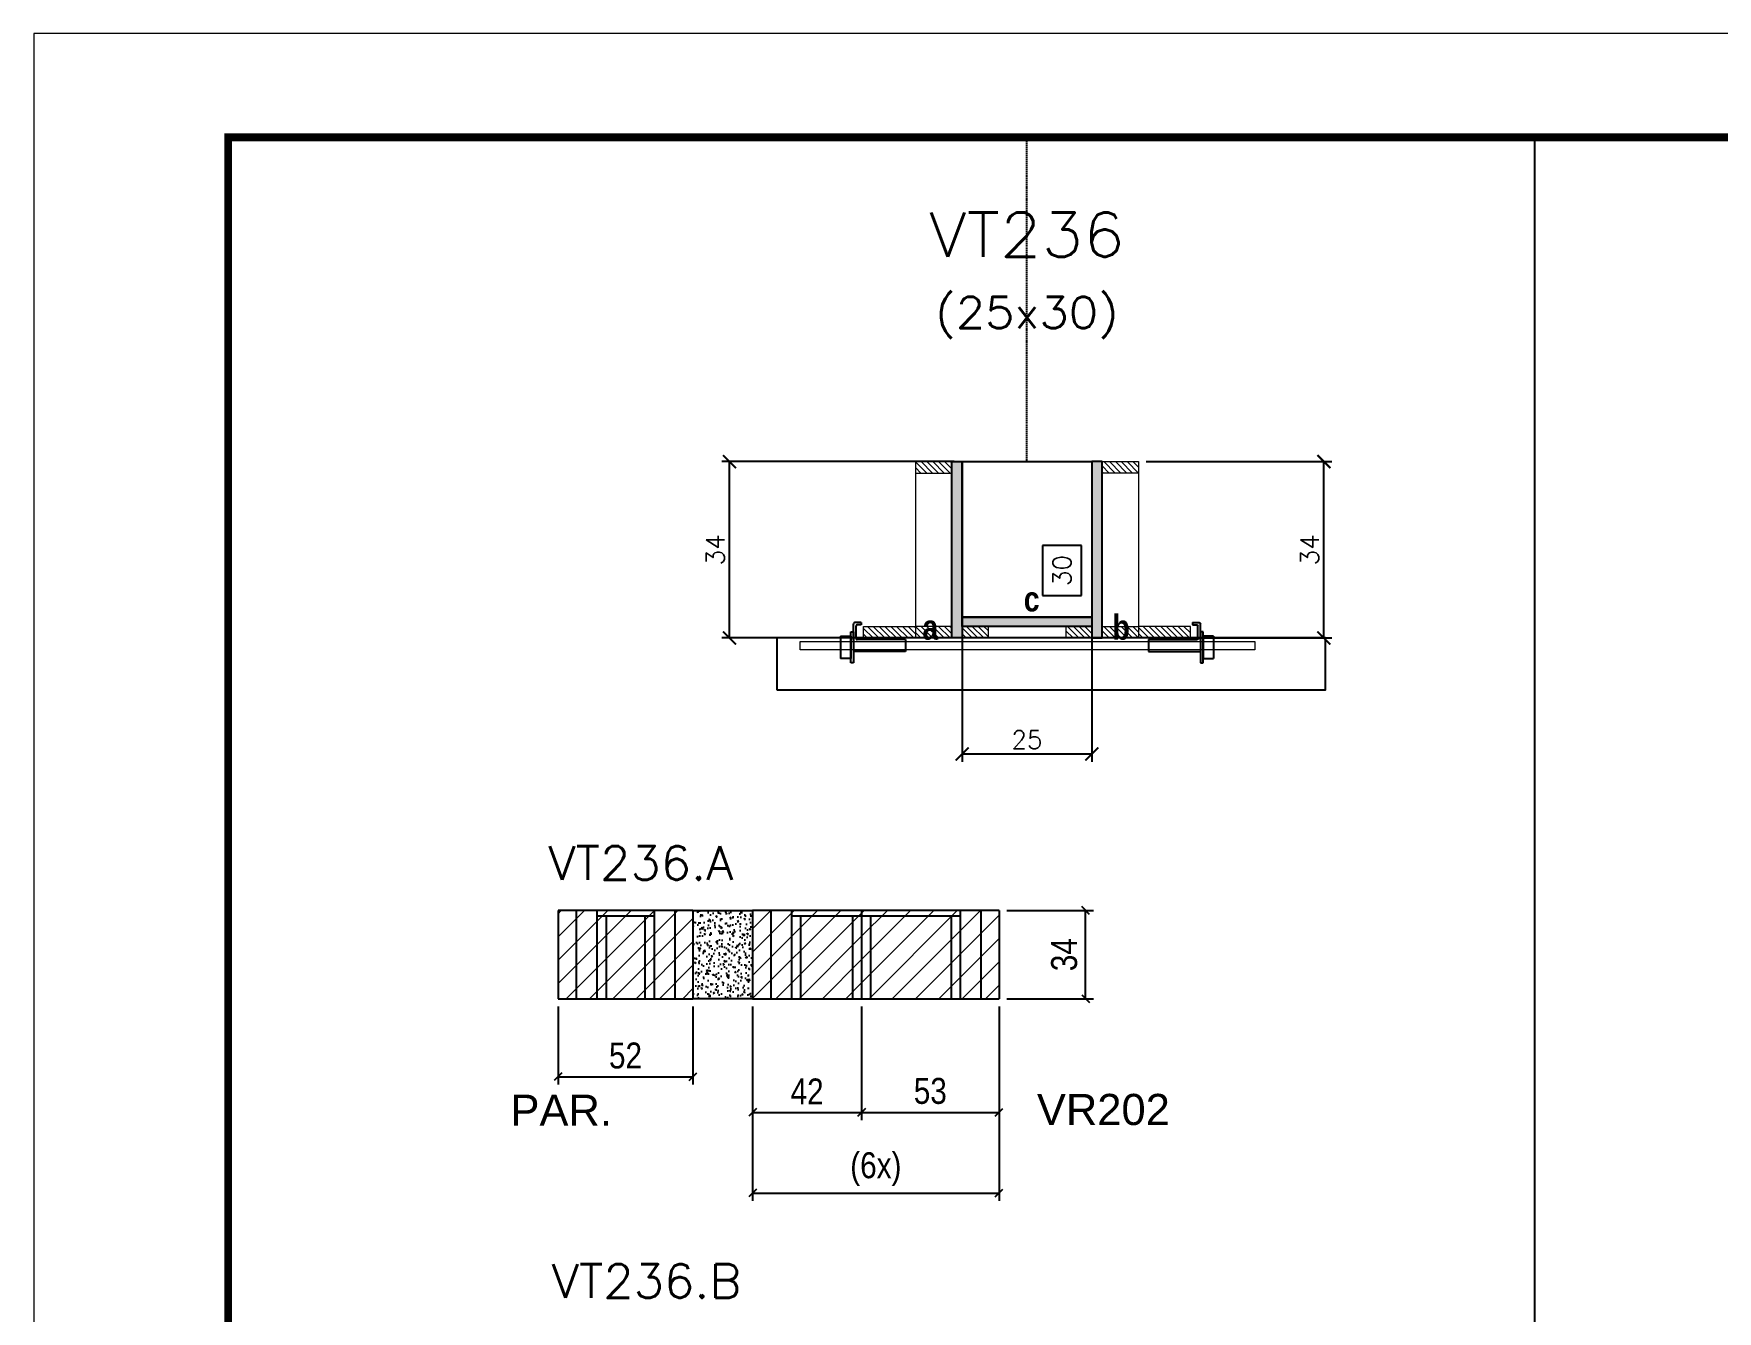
# Model space of a CAD drawing. Extents: x 137137 to 143418, y 10464 to 34486.
# Drawn here: x 138736 to 139385, y 25953 to 26446 of the extents above; entities that cross this region are included whole.
import ezdxf
from ezdxf.enums import TextEntityAlignment as Align

# ---------------------------------------------------------------- set-up
doc = ezdxf.new("R2010")
doc.units = 0
doc.linetypes.add('DASHED', pattern=[0.75, 0.5, -0.25])
doc.linetypes.add('HIDDEN', pattern=[0.375, 0.25, -0.125])
for name, color, linetype in [('5', 5, 'Continuous'), ('barrote', 251, 'Continuous'), ('COTA', 241, 'Continuous'), ('Cota Seção (2x)', 4, 'Continuous'), ('detalhes', 4, 'Continuous'), ('Painéis', 200, 'Continuous'), ('presilha', 1, 'Continuous'), ('SARR_2.2x7', 40, 'Continuous'), ('SARR_3.5x7', 81, 'Continuous'), ('Texto de Titulo', 7, 'Continuous'), ('Texto Qtd Sarr', 242, 'Continuous')]:
    doc.layers.add(name, color=color, linetype=linetype)
for name, color, linetype, lineweight in [('CONCRETO', 251, 'Continuous', 25), ('Folhas', 255, 'Continuous', 9), ('Hachura', 251, 'Continuous', 9), ('Madeira', 126, 'Continuous', 18), ('SARRAFO DE PRESSAO', 251, 'DASHED', 9), ('SCO-___-LAJ', 2, 'Continuous', 0), ('Texto Seção', 7, 'Continuous', 15)]:
    doc.layers.add(name, color=color, linetype=linetype, lineweight=lineweight)
doc.styles.add('COTA TECNICA', font='techl___.ttf', dxfattribs={"height": 10})
doc.styles.add('REGUA-120', font='ROMANS.shx', dxfattribs={"height": 15})
doc.styles.add('Romans', font='romans.shx')
doc.styles.get("Standard").update_dxf_attribs({"font": 'arial.ttf'})
doc.styles.add('TECNICA', font='techb___.ttf', dxfattribs={"height": 10})
doc.dimstyles.new('Cota Seção (2x)', dxfattribs={"dimtxt": 7, "dimasz": 5, "dimexe": 3, "dimexo": 3, "dimgap": 2, "dimtad": 3, "dimdec": 1, "dimlfac": 0.5, "dimzin": 12, "dimdsep": 46, "dimtxsty": 'Romans', "dimblk": 'ARCHTICK', "dimcen": 0, "dimclrd": 4, "dimclre": 4, "dimclrt": 1, "dimadec": 1, "dimazin": 3, "dimtfac": 1, "dimtdec": 1, "dimtmove": 0, "dimatfit": 3, "dimldrblk": 'OBLIQUE', "dimfxl": 1, "dimtolj": 1, "dimtzin": 12, "dimarcsym": 0})
doc.dimstyles.new('Cota Seção interna', dxfattribs={"dimtxt": 7, "dimasz": 6, "dimexe": 0.18, "dimexo": 2, "dimgap": -4, "dimtad": 3, "dimdec": 1, "dimlfac": 0.5, "dimzin": 12, "dimdsep": 46, "dimtxsty": 'Romans', "dimblk": 'ARCHTICK', "dimcen": 0.09, "dimse1": 1, "dimse2": 1, "dimsd1": 1, "dimsd2": 1, "dimclrd": 180, "dimclre": 5, "dimclrt": 1, "dimadec": 0, "dimazin": 3, "dimtfac": 1, "dimtdec": 1, "dimtofl": 0, "dimtmove": 0, "dimatfit": 3, "dimldrblk": 'ARCHTICK', "dimfxl": 1, "dimtolj": 1, "dimtzin": 0, "dimarcsym": 0})
doc.dimstyles.new('PAINEL', dxfattribs={"dimtxt": 10, "dimasz": 3, "dimexe": 3, "dimexo": 3, "dimgap": 3, "dimtad": 1, "dimdec": 1, "dimzin": 12, "dimdsep": 46, "dimtxsty": 'COTA TECNICA', "dimblk1": 'OBLIQUE', "dimblk2": 'OBLIQUE', "dimsah": 1, "dimcen": 0.9, "dimclrd": 4, "dimclre": 4, "dimclrt": 240, "dimadec": 1, "dimazin": 3, "dimtfac": 1, "dimtdec": 1, "dimtmove": 0, "dimatfit": 3, "dimfxl": 1, "dimtolj": 1, "dimtzin": 12, "dimarcsym": 0})
pattern_1 = [(315, (162062.3315, 17983.1066), (1.12253202, 1.12253202), [])]
pattern_2 = [(315, (162050.3315, 17983.1066), (1.12253202, 1.12253202), [])]
pattern_3 = [(45, (-3516.694, -7e-12), (-4.49012806, 4.49012806), [])]

# ---------------------------------------------------------------- blocks, each defined once
blk = doc.blocks.new('9999999999')
at = {"layer": 'Folhas'}
blk.add_lwpolyline([(98138.98, 34190.21), (99623.98, 34190.21), (99623.98, 35240.21), (98138.98, 35240.21)], close=True, dxfattribs=at)
at = {"layer": 'Folhas', "color": 30, "const_width": 3}
blk.add_lwpolyline([(98213.98, 34230.21), (99583.98, 34230.21), (99583.98, 35200.21), (98213.98, 35200.21)], close=True, dxfattribs=at)
blk = doc.blocks.new('_ArchTick')
at = {"color": 0, "linetype": 'ByBlock', "const_width": 0.15}
blk.add_lwpolyline([(-0.5, -0.5), (0.5, 0.5)], dxfattribs=at)
blk = doc.blocks.new('*D5984')
at = {"layer": 'COTA', "color": 4, "lineweight": -2, "transparency": 16777216}
for p, q in [((139090.71, 26280.75), (139001.06, 26280.75)), ((139004.06, 26212.75), (139004.06, 26280.75)), ((139052.71, 26212.75), (139001.06, 26212.75))]:
    blk.add_line(p, q, dxfattribs=at)
at = {"layer": 'Defpoints', "color": 0, "transparency": 16777216}
for p in [(139004.06, 26280.75), (139093.71, 26280.75), (139055.71, 26212.75)]:
    blk.add_point(p, dxfattribs=at)
at = {"layer": 'COTA', "color": 4, "lineweight": -2, "transparency": 16777216, "xscale": 5, "yscale": 5, "zscale": 5}
for p, rotation in [((139004.06, 26280.75), 90), ((139004.06, 26212.75), 270)]:
    blk.add_blockref('_ArchTick', p, dxfattribs=dict(at, rotation=rotation))
at = {"layer": 'COTA', "color": 1, "transparency": 16777216, "insert": (138998.56, 26246.75), "char_height": 7, "attachment_point": 5, "rotation": 90, "style": 'Romans'}
blk.add_mtext('\\A1;34', dxfattribs=at)
blk = doc.blocks.new('_Oblique')
at = {"color": 0, "linetype": 'ByBlock', "lineweight": -2}
blk.add_line((-0.5, -0.5), (0.5, 0.5), dxfattribs=at)
blk = doc.blocks.new('*D5985')
at = {"layer": 'COTA', "color": 4, "lineweight": -2, "transparency": 16777216}
for p, q in [((139164.7, 26280.75), (139236.19, 26280.75)), ((139233.19, 26212.75), (139233.19, 26280.75)), ((139184.71, 26212.75), (139236.19, 26212.75))]:
    blk.add_line(p, q, dxfattribs=at)
at = {"layer": 'Defpoints', "color": 0, "transparency": 16777216}
for p in [(139161.7, 26280.75), (139233.19, 26280.75), (139181.71, 26212.75)]:
    blk.add_point(p, dxfattribs=at)
at = {"layer": 'COTA', "color": 4, "lineweight": -2, "transparency": 16777216, "xscale": 5, "yscale": 5, "zscale": 5}
for p, rotation in [((139233.19, 26280.75), 90), ((139233.19, 26212.75), 270)]:
    blk.add_blockref('_ArchTick', p, dxfattribs=dict(at, rotation=rotation))
at = {"layer": 'COTA', "color": 1, "transparency": 16777216, "insert": (139227.69, 26246.75), "char_height": 7, "attachment_point": 5, "rotation": 90, "style": 'Romans'}
blk.add_mtext('\\A1;34', dxfattribs=at)
blk = doc.blocks.new('*D5986')
at = {"layer": 'Cota Seção (2x)', "color": 180, "lineweight": -2, "transparency": 16777216}
for p, q in [((139139.71, 26248.42), (139124.71, 26248.42)), ((139124.71, 26248.42), (139124.71, 26229.08)), ((139139.71, 26229.08), (139139.71, 26248.42)), ((139124.71, 26229.08), (139139.71, 26229.08))]:
    blk.add_line(p, q, dxfattribs=at)
at = {"layer": 'Defpoints', "color": 0, "transparency": 16777216}
for p in [(139143.7, 26280.75), (139143.71, 26280.75), (139143.71, 26220.75)]:
    blk.add_point(p, dxfattribs=at)
at = {"layer": 'Cota Seção (2x)', "color": 1, "transparency": 16777216, "insert": (139132.21, 26238.75), "char_height": 7, "attachment_point": 5, "rotation": 90, "style": 'Romans'}
blk.add_mtext('\\A1;30', dxfattribs=at)
blk = doc.blocks.new('titulo1')
at = {"layer": 'Defpoints', "color": 252, "linetype": 'HIDDEN', "ltscale": 2}
blk.add_line((0, 0), (0, 125), dxfattribs=at)
at = {"layer": 'Defpoints', "style": 'Romans', "oblique": 15}
blk.add_attdef('FOLHA', text='', height=10, dxfattribs=at).set_placement((0, 15.58), align=Align.MIDDLE_CENTER)
at = {"layer": 'Texto Qtd Sarr', "color": 3, "style": 'Romans', "oblique": 15}
for tag, height, p in [('TITULO', 17, (0, 71.45)), ('SEÇÃO', 12, (0, 41.55))]:
    blk.add_attdef(tag, text='', height=height, dxfattribs=at).set_placement(p, align=Align.MIDDLE_CENTER)
blk = doc.blocks.new('PRESILHA METÁLICA 1')
at = {"layer": 'presilha'}
for p, q in [((7.5, 10.64), (7.5, 19.86)), ((12, 21), (8.64, 21)), ((12, 19.5), (9.57, 19.5)), ((12, 21), (12, 19.5)), ((0, 13), (6, 13)), ((0, 13), (0, 0)), ((6, 15.5), (7.5, 15.5)), ((6, -2.5), (6, 15.5)), ((6, 13), (6, 0)), ((7.5, 15.5), (7.5, -2.5)), ((9, 11.57), (9, 18.93)), ((37.5, 11), (9.57, 11)), ((37.5, 11), (37.5, 4.1)), ((6, 0), (0, 0)), ((37.5, 4.1), (7.5, 4.1)), ((7.5, -2.5), (6, -2.5))]:
    blk.add_line(p, q, dxfattribs=at)
for centre, radius, start, end in [((8.64, 19.86), 1.14, 90, 180), ((9.57, 18.93), 0.57, 90, 180), ((9.57, 11.57), 0.57, 180, 270)]:
    blk.add_arc(centre, radius, start, end, dxfattribs=at)
blk = doc.blocks.new('*D5987')
at = {"layer": 'COTA', "color": 4, "lineweight": -2, "transparency": 16777216}
for p, q in [((139093.71, 26214.15), (139093.71, 26165.02)), ((139143.71, 26214.15), (139143.71, 26165.02)), ((139093.71, 26168.02), (139143.71, 26168.02))]:
    blk.add_line(p, q, dxfattribs=at)
at = {"layer": 'Defpoints', "color": 0, "transparency": 16777216}
for p in [(139093.71, 26217.15), (139143.71, 26217.15), (139143.71, 26168.02)]:
    blk.add_point(p, dxfattribs=at)
at = {"layer": 'COTA', "color": 4, "lineweight": -2, "transparency": 16777216, "xscale": 5, "yscale": 5, "zscale": 5, "rotation": 180}
blk.add_blockref('_ArchTick', (139093.71, 26168.02), dxfattribs=at)
at = {"layer": 'COTA', "color": 4, "lineweight": -2, "transparency": 16777216, "xscale": 5, "yscale": 5, "zscale": 5}
blk.add_blockref('_ArchTick', (139143.71, 26168.02), dxfattribs=at)
at = {"layer": 'COTA', "color": 1, "transparency": 16777216, "insert": (139118.71, 26173.52), "char_height": 7, "attachment_point": 5, "style": 'Romans'}
blk.add_mtext('\\A1;25', dxfattribs=at)
blk = doc.blocks.new('*D5990')
at = {"layer": 'COTA', "color": 4, "linetype": 'ByBlock', "lineweight": -2, "transparency": 16777216}
for p, q in [((138937.95, 26070.66), (138937.95, 26040.59)), ((138989.95, 26070.66), (138989.95, 26040.59)), ((138937.95, 26043.59), (138989.95, 26043.59))]:
    blk.add_line(p, q, dxfattribs=at)
at = {"layer": 'Defpoints', "color": 0, "linetype": 'ByBlock', "transparency": 16777216}
for p in [(138937.95, 26073.66), (138989.95, 26073.66), (138989.95, 26043.59)]:
    blk.add_point(p, dxfattribs=at)
at = {"layer": 'COTA', "color": 4, "linetype": 'ByBlock', "lineweight": -2, "transparency": 16777216, "xscale": 3, "yscale": 3, "zscale": 3, "rotation": 180}
blk.add_blockref('_Oblique', (138937.95, 26043.59), dxfattribs=at)
at = {"layer": 'COTA', "color": 4, "linetype": 'ByBlock', "lineweight": -2, "transparency": 16777216, "xscale": 3, "yscale": 3, "zscale": 3}
blk.add_blockref('_Oblique', (138989.95, 26043.59), dxfattribs=at)
at = {"layer": 'COTA', "color": 240, "linetype": 'ByBlock', "transparency": 16777216, "insert": (138963.95, 26051.7), "char_height": 10, "attachment_point": 5, "style": 'COTA TECNICA'}
blk.add_mtext('\\A1;52', dxfattribs=at)
blk = doc.blocks.new('*D6149')
at = {"layer": 'COTA', "color": 4, "lineweight": -2, "transparency": 16777216}
for p, q in [((139012.95, 26070.66), (139012.95, 25995.72)), ((139107.95, 26070.66), (139107.95, 25995.72)), ((139012.95, 25998.72), (139107.95, 25998.72))]:
    blk.add_line(p, q, dxfattribs=at)
at = {"layer": 'Defpoints', "color": 0, "transparency": 16777216}
for p in [(139012.95, 26073.66), (139107.95, 26073.66), (139107.95, 25998.72)]:
    blk.add_point(p, dxfattribs=at)
at = {"layer": 'COTA', "color": 4, "lineweight": -2, "transparency": 16777216, "xscale": 3, "yscale": 3, "zscale": 3, "rotation": 180}
blk.add_blockref('_Oblique', (139012.95, 25998.72), dxfattribs=at)
at = {"layer": 'COTA', "color": 4, "lineweight": -2, "transparency": 16777216, "xscale": 3, "yscale": 3, "zscale": 3}
blk.add_blockref('_Oblique', (139107.95, 25998.72), dxfattribs=at)
at = {"layer": 'COTA', "color": 240, "transparency": 16777216, "insert": (139060.45, 26007.95), "char_height": 10, "attachment_point": 5, "style": 'COTA TECNICA'}
blk.add_mtext('\\A1;(6x)', dxfattribs=at)
blk = doc.blocks.new('*D6150')
at = {"layer": 'COTA', "color": 4, "lineweight": -2, "transparency": 16777216}
for p, q in [((139110.95, 26107.66), (139144.31, 26107.66)), ((139141.31, 26073.66), (139141.31, 26107.66)), ((139110.95, 26073.66), (139144.31, 26073.66))]:
    blk.add_line(p, q, dxfattribs=at)
at = {"layer": 'Defpoints', "color": 0, "transparency": 16777216}
for p in [(139107.95, 26107.66), (139141.31, 26107.66), (139107.95, 26073.66)]:
    blk.add_point(p, dxfattribs=at)
at = {"layer": 'COTA', "color": 4, "lineweight": -2, "transparency": 16777216, "xscale": 3, "yscale": 3, "zscale": 3}
for p, rotation in [((139141.31, 26107.66), 90), ((139141.31, 26073.66), 270)]:
    blk.add_blockref('_Oblique', p, dxfattribs=dict(at, rotation=rotation))
at = {"layer": 'COTA', "color": 240, "transparency": 16777216, "insert": (139133.09, 26090.66), "char_height": 10, "attachment_point": 5, "rotation": 90, "style": 'COTA TECNICA'}
blk.add_mtext('\\A1;34', dxfattribs=at)
blk = doc.blocks.new('*D6170')
at = {"layer": 'COTA', "color": 4, "lineweight": -2, "transparency": 16777216}
for p, q in [((139012.95, 26070.66), (139012.95, 26026.83)), ((139054.95, 26070.66), (139054.95, 26026.83)), ((139012.95, 26029.83), (139054.95, 26029.83))]:
    blk.add_line(p, q, dxfattribs=at)
at = {"layer": 'Defpoints', "color": 0, "transparency": 16777216}
for p in [(139012.95, 26073.66), (139054.95, 26073.66), (139054.95, 26029.83)]:
    blk.add_point(p, dxfattribs=at)
at = {"layer": 'COTA', "color": 4, "lineweight": -2, "transparency": 16777216, "xscale": 3, "yscale": 3, "zscale": 3, "rotation": 180}
blk.add_blockref('_Oblique', (139012.95, 26029.83), dxfattribs=at)
at = {"layer": 'COTA', "color": 4, "lineweight": -2, "transparency": 16777216, "xscale": 3, "yscale": 3, "zscale": 3}
blk.add_blockref('_Oblique', (139054.95, 26029.83), dxfattribs=at)
at = {"layer": 'COTA', "color": 240, "transparency": 16777216, "insert": (139033.95, 26037.9), "char_height": 10, "attachment_point": 5, "style": 'COTA TECNICA'}
blk.add_mtext('\\A1;42', dxfattribs=at)
blk = doc.blocks.new('*D6171')
at = {"layer": 'COTA', "color": 4, "lineweight": -2, "transparency": 16777216}
for p, q in [((139054.95, 26070.66), (139054.95, 26026.83)), ((139107.95, 26070.66), (139107.95, 26026.83)), ((139054.95, 26029.83), (139107.95, 26029.83))]:
    blk.add_line(p, q, dxfattribs=at)
at = {"layer": 'Defpoints', "color": 0, "transparency": 16777216}
for p in [(139054.95, 26073.66), (139107.95, 26073.66), (139107.95, 26029.83)]:
    blk.add_point(p, dxfattribs=at)
at = {"layer": 'COTA', "color": 4, "lineweight": -2, "transparency": 16777216, "xscale": 3, "yscale": 3, "zscale": 3, "rotation": 180}
blk.add_blockref('_Oblique', (139054.95, 26029.83), dxfattribs=at)
at = {"layer": 'COTA', "color": 4, "lineweight": -2, "transparency": 16777216, "xscale": 3, "yscale": 3, "zscale": 3}
blk.add_blockref('_Oblique', (139107.95, 26029.83), dxfattribs=at)
at = {"layer": 'COTA', "color": 240, "transparency": 16777216, "insert": (139081.45, 26038.05), "char_height": 10, "attachment_point": 5, "style": 'COTA TECNICA'}
blk.add_mtext('\\A1;53', dxfattribs=at)

msp = doc.modelspace()

# ---------------------------------------------------------------- hatches: boundary and pattern name
at = {"layer": 'COTA', "linetype": 'ByBlock'}
h = msp.add_hatch(dxfattribs=at)
h.set_pattern_fill('AR-CONC', color=256, scale=0.03)
h.set_pattern_definition([(50, (691.28, -7e-12), (5.46554007, -0.47817257), [0.5715, -6.2865]), (355, (691.28, -7e-12), (-1.05730264, 5.73170536), [0.4572, -5.02921753]), (100.4514447, (691.7356, -0.04), (4.40823741, 5.25353256), [0.48570026, -5.34270734]), (46.1842, (691.28, 1.524), (8.13237123, -1.26126984), [0.85725, -9.42975]), (96.6355576, (691.958, 1.419), (7.122124, 7.42278374), [0.7285507, -8.01406824]), (351.184151, (691.28, 1.524), (7.122124, 7.42278374), [0.685799, -7.54379196]), (21, (692.042, 1.143), (4.54843174, -3.06795595), [0.5715, -6.2865]), (326, (692.042, 1.143), (1.85406085, 5.52563898), [0.4572, -5.0292]), (71.451445, (692.421, 0.8873), (6.40249258, 2.45768307), [0.48570026, -5.34269813]), (37.5, (691.2802, -7e-12), (0.092658098, 2.536651166), [0, -4.96824, 0, -5.1054, 0, -5.04825]), (7.5, (691.2802, -7e-12), (2.004589875, 3.005417245), [0, -2.91084, 0, -4.85394, 0, -1.92405]), (327.5, (689.581, -7e-12), (4.067717855, -0.17186232), [0, -1.905, 0, -5.9436, 0, -7.8867]), (317.5, (688.819, -7e-12), (4.44387544, 0.76279473), [0, -2.4765, 0, -3.94716, 0, -5.6007])])
h.paths.add_polyline_path([(139012.95, 26073.66), (139012.95, 26107.66), (138989.95, 26107.66), (138989.95, 26073.66)])
at = {"layer": 'Hachura'}
h = msp.add_hatch(dxfattribs=at)
h.set_pattern_fill('ANSI31', color=256, scale=0.5, angle=270, style=0)
h.set_pattern_definition([(315, (162050.3315, 17973.1066), (1.12253202, 1.12253202), [])])
h.paths.add_polyline_path([(139089.71, 26276.35), (139089.71, 26280.75), (139075.71, 26280.75), (139075.71, 26276.35)])
h = msp.add_hatch(color=256, dxfattribs=at)
h.dxf.hatch_style = 1
h.paths.add_polyline_path([(139089.71, 26280.75), (139093.71, 26280.75), (139093.71, 26212.75), (139089.71, 26212.75)])
h = msp.add_hatch(color=256, dxfattribs=at)
h.dxf.hatch_style = 1
h.paths.add_polyline_path([(139147.7, 26280.75), (139143.7, 26280.75), (139143.71, 26212.75), (139147.71, 26212.75)])
h = msp.add_hatch(dxfattribs=at)
h.set_pattern_fill('ANSI31', color=256, scale=0.5, angle=270, style=0)
h.set_pattern_definition([(315, (162062.3412, 17973.1066), (1.12253202, 1.12253202), [])])
h.paths.add_polyline_path([(139147.7, 26276.35), (139147.7, 26280.75), (139161.7, 26280.75), (139161.7, 26276.35)])
h = msp.add_hatch(dxfattribs=at)
h.set_pattern_fill('ANSI31', color=256, scale=0.5, angle=270, style=0)
h.set_pattern_definition(pattern_2)
h.paths.add_polyline_path([(139055.71, 26212.75), (139055.71, 26217.15), (139075.71, 26217.15), (139075.71, 26212.75)])
h = msp.add_hatch(dxfattribs=at)
h.set_pattern_fill('ANSI31', color=256, scale=0.5, angle=270, style=0)
h.set_pattern_definition([(315, (162050.3315, 17909.5066), (1.12253202, 1.12253202), [])])
h.paths.add_polyline_path([(139089.71, 26212.75), (139089.71, 26217.15), (139075.71, 26217.15), (139075.71, 26212.75)])
h = msp.add_hatch(color=256, dxfattribs=at)
h.dxf.hatch_style = 1
h.paths.add_polyline_path([(139093.71, 26217.15), (139093.71, 26220.75), (139143.71, 26220.75), (139143.71, 26217.15)])
h = msp.add_hatch(dxfattribs=at)
h.set_pattern_fill('ANSI31', color=256, scale=0.5, angle=270, style=0)
h.set_pattern_definition(pattern_2)
h.paths.add_polyline_path([(139093.71, 26212.75), (139093.71, 26217.15), (139103.71, 26217.15), (139103.71, 26212.75)])
h = msp.add_hatch(dxfattribs=at)
h.set_pattern_fill('ANSI31', color=256, scale=0.5, angle=270, style=0)
h.set_pattern_definition(pattern_1)
h.paths.add_polyline_path([(139143.71, 26212.75), (139143.71, 26217.15), (139133.71, 26217.15), (139133.71, 26212.75)])
h = msp.add_hatch(dxfattribs=at)
h.set_pattern_fill('ANSI31', color=256, scale=0.5, angle=270, style=0)
h.set_pattern_definition([(315, (162062.3315, 17909.5066), (1.12253202, 1.12253202), [])])
h.paths.add_polyline_path([(139147.71, 26212.75), (139147.71, 26217.15), (139161.71, 26217.15), (139161.71, 26212.75)])
h = msp.add_hatch(dxfattribs=at)
h.set_pattern_fill('ANSI31', color=256, scale=0.5, angle=270, style=0)
h.set_pattern_definition(pattern_1)
h.paths.add_polyline_path([(139181.71, 26212.75), (139181.71, 26217.15), (139161.71, 26217.15), (139161.71, 26212.75)])
h = msp.add_hatch(dxfattribs=at)
h.set_pattern_fill('ANSI31', color=256, scale=2)
h.set_pattern_definition(pattern_3)
h.paths.add_polyline_path([(138989.95, 26107.66), (138937.95, 26107.66), (138937.95, 26073.66), (138989.95, 26073.66)])
h = msp.add_hatch(dxfattribs=at)
h.set_pattern_fill('ANSI31', color=256, scale=2)
h.set_pattern_definition(pattern_3)
h.paths.add_polyline_path([(139012.95, 26107.66), (139012.95, 26073.66), (139054.95, 26073.66), (139054.95, 26107.66)])
h = msp.add_hatch(dxfattribs=at)
h.set_pattern_fill('ANSI31', color=256, scale=2)
h.set_pattern_definition(pattern_3)
h.paths.add_polyline_path([(139107.95, 26073.66), (139107.95, 26107.66), (139054.95, 26107.66), (139054.95, 26073.66)])

# ---------------------------------------------------------------- linework, layer by layer
at = {"layer": 'barrote'}
msp.add_lwpolyline([(139022.26, 26192.75), (139233.84, 26192.75), (139233.84, 26212.75), (139022.26, 26212.75)], close=True, dxfattribs=at)
at = {"layer": 'CONCRETO'}
msp.add_lwpolyline([(139093.71, 26280.75), (139093.71, 26280.75), (139093.71, 26280.75), (139093.71, 26280.75), (139143.71, 26280.75), (139143.71, 26280.75), (139143.71, 26280.75), (139143.71, 26220.75), (139093.71, 26220.75), (139093.71, 26280.75)], close=True, dxfattribs=at)
at = {"layer": 'COTA', "linetype": 'ByBlock'}
for p, q in [((139314.51, 25634.99), (139314.51, 26405.75)), ((138989.95, 26107.66), (139012.95, 26107.66)), ((139012.95, 26073.66), (138989.95, 26073.66))]:
    msp.add_line(p, q, dxfattribs=at)
at = {"layer": 'Madeira'}
for points in [[(139089.71, 26276.35), (139089.71, 26280.75), (139075.71, 26280.75), (139075.71, 26276.35)], [(139089.71, 26280.75), (139075.71, 26280.75), (139075.71, 26212.75), (139089.71, 26212.75)], [(139147.7, 26276.35), (139147.7, 26280.75), (139161.7, 26280.75), (139161.7, 26276.35)], [(139147.7, 26280.75), (139161.7, 26280.75), (139161.71, 26212.75), (139147.71, 26212.75)], [(139055.71, 26212.75), (139055.71, 26217.15), (139075.71, 26217.15), (139075.71, 26212.75)], [(139089.71, 26212.75), (139089.71, 26217.15), (139075.71, 26217.15), (139075.71, 26212.75)], [(139093.71, 26212.75), (139093.71, 26217.15), (139103.71, 26217.15), (139103.71, 26212.75)], [(139143.71, 26212.75), (139143.71, 26217.15), (139133.71, 26217.15), (139133.71, 26212.75)], [(139147.71, 26212.75), (139147.71, 26217.15), (139161.71, 26217.15), (139161.71, 26212.75)], [(139181.71, 26212.75), (139181.71, 26217.15), (139161.71, 26217.15), (139161.71, 26212.75)]]:
    msp.add_lwpolyline(points, close=True, dxfattribs=at)
at = {"layer": 'Painéis', "linetype": 'ByBlock'}
for p, q in [((138937.95, 26107.66), (138937.95, 26073.66)), ((138989.95, 26107.66), (138937.95, 26107.66)), ((138989.95, 26107.66), (138989.95, 26073.66)), ((139012.95, 26107.66), (139012.95, 26073.66)), ((139107.95, 26107.66), (139012.95, 26107.66)), ((139054.95, 26107.66), (139054.95, 26073.66)), ((139107.95, 26107.66), (139107.95, 26073.66)), ((138937.95, 26073.66), (138989.95, 26073.66)), ((139012.95, 26073.66), (139107.95, 26073.66))]:
    msp.add_line(p, q, dxfattribs=at)
at = {"layer": 'Painéis'}
for points in [[(139089.71, 26280.75), (139093.71, 26280.75), (139093.71, 26212.75), (139089.71, 26212.75)], [(139147.7, 26280.75), (139143.7, 26280.75), (139143.71, 26212.75), (139147.71, 26212.75)], [(139093.71, 26217.15), (139093.71, 26220.75), (139143.71, 26220.75), (139143.71, 26217.15)]]:
    msp.add_lwpolyline(points, close=True, dxfattribs=at)
at = {"layer": 'SARR_2.2x7', "linetype": 'Continuous'}
for p, q in [((138944.95, 26107.66), (138944.95, 26073.66)), ((138974.95, 26105.46), (138952.95, 26105.46)), ((138982.95, 26107.66), (138982.95, 26073.66)), ((139019.95, 26107.66), (139019.95, 26073.66)), ((139092.95, 26105.46), (139027.95, 26105.46)), ((139100.95, 26107.66), (139100.95, 26073.66))]:
    msp.add_line(p, q, dxfattribs=at)
at = {"layer": 'SARR_3.5x7'}
for p, q in [((138952.95, 26107.66), (138952.95, 26073.66)), ((138956.45, 26105.46), (138956.45, 26073.66)), ((138971.45, 26105.46), (138971.45, 26073.66)), ((138974.95, 26107.66), (138974.95, 26073.66)), ((139027.95, 26107.66), (139027.95, 26073.66)), ((139031.45, 26105.46), (139031.45, 26073.66)), ((139051.45, 26105.46), (139051.45, 26073.66)), ((139054.95, 26105.46), (139054.95, 26073.66)), ((139058.45, 26105.46), (139058.45, 26073.66)), ((139089.45, 26105.46), (139089.45, 26073.66)), ((139092.95, 26107.66), (139092.95, 26073.66))]:
    msp.add_line(p, q, dxfattribs=at)
at = {"layer": 'SCO-___-LAJ', "color": 1}
msp.add_lwpolyline([(139031.26, 26211.42), (139206.52, 26211.42), (139206.52, 26208.22), (139031.26, 26208.22)], close=True, dxfattribs=at)

# ---------------------------------------------------------------- block references
at = {"layer": 'presilha', "yscale": 0.6666666666666666, "zscale": 0.6666666666666666}
for p, xscale in [((139046.84, 26204.78), 0.6666666666666666), ((139190.58, 26204.78), -0.6666666666666666)]:
    msp.add_blockref('PRESILHA METÁLICA 1', p, dxfattribs=dict(at, xscale=xscale))
at = {"layer": 'SARRAFO DE PRESSAO', "color": 6, "linetype": 'ByBlock'}
msp.add_blockref('9999999999', (40596.81, -8794.45), dxfattribs=at)
at = {"layer": 'Texto Seção'}
ref = msp.add_blockref('titulo1', (139118.71, 26280.75), dxfattribs=at)
ref.add_attrib('TITULO', 'VT236', dxfattribs={"layer": 'Texto de Titulo', "color": 7, "height": 17, "style": 'Romans', "width": 1.1}).set_placement((139118.71, 26368.25), align=Align.MIDDLE_CENTER)
ref.add_attrib('SEÇÃO', '(25x30)', dxfattribs={"layer": 'Texto de Titulo', "color": 7, "height": 12, "style": 'Romans', "width": 1.1}).set_placement((139118.71, 26338.25), align=Align.MIDDLE_CENTER)

# ---------------------------------------------------------------- texts
at = {"layer": '5', "linetype": 'Continuous'}
for s, p in [('PAR.', (138919.61, 26024.66)), ('VR202', (139122.55, 26024.96))]:
    msp.add_text(s, height=12, rotation=0.00004, dxfattribs=at).set_placement(p)
at = {"layer": 'detalhes', "style": 'TECNICA'}
for s, p in [('c', (139117.47, 26222.99)), ('a', (139078.41, 26212.09)), ('b', (139151.64, 26212.08))]:
    msp.add_text(s, height=9.6, dxfattribs=at).set_placement(p)
at = {"layer": 'Texto Seção', "style": 'REGUA-120', "width": 1.05}
for s, p in [('VT236.A', (138934.21, 26119.49)), ('VT236.B', (138935.49, 25958.3))]:
    msp.add_text(s, height=13, dxfattribs=at).set_placement(p)

# ---------------------------------------------------------------- dimensions: what is measured, and where the dimension line sits
at = {"layer": 'COTA'}
for base, p1, p2, dimstyle, picture, middle in [((139004.06, 26280.75), (139055.71, 26212.75), (139093.71, 26280.75), 'Cota Seção (2x)', '*D5984', (138998.56, 26246.75)), ((139233.19, 26280.75), (139181.71, 26212.75), (139161.7, 26280.75), 'Cota Seção (2x)', '*D5985', (139227.69, 26246.75)), ((139141.31, 26107.66), (139107.95, 26073.66), (139107.95, 26107.66), 'PAINEL', '*D6150', (139133.09, 26090.66))]:
    dim = msp.add_linear_dim(base=base, p1=p1, p2=p2, angle=90, dimstyle=dimstyle, dxfattribs=at)
    dim.commit()
    dim.dimension.update_dxf_attribs({"geometry": picture, "text_midpoint": middle})
for base, p1, p2, dimstyle, picture, middle in [((139143.71, 26168.02), (139093.71, 26217.15), (139143.71, 26217.15), 'Cota Seção (2x)', '*D5987', (139118.71, 26173.52)), ((139054.95, 26029.83), (139012.95, 26073.66), (139054.95, 26073.66), 'PAINEL', '*D6170', (139033.95, 26037.9))]:
    dim = msp.add_linear_dim(base=base, p1=p1, p2=p2, dimstyle=dimstyle, dxfattribs=at)
    dim.commit()
    dim.dimension.update_dxf_attribs({"geometry": picture, "text_midpoint": middle})
at = {"layer": 'COTA', "linetype": 'ByBlock'}
dim = msp.add_aligned_dim(p1=(138937.95, 26073.66), p2=(138989.95, 26073.66), distance=-30.07, dimstyle='PAINEL', dxfattribs=at)
dim.commit()
dim.dimension.update_dxf_attribs({"geometry": '*D5990', "text_midpoint": (138963.95, 26051.7)})
at = {"layer": 'COTA'}
dim = msp.add_linear_dim(base=(139107.95, 25998.72), p1=(139012.95, 26073.66), p2=(139107.95, 26073.66), text='(6x)', dimstyle='PAINEL', dxfattribs=at)
dim.commit()
dim.dimension.update_dxf_attribs({"geometry": '*D6149', "text_midpoint": (139060.45, 26007.95)})
dim = msp.add_linear_dim(base=(139107.95, 26029.83), p1=(139054.95, 26073.66), p2=(139107.95, 26073.66), dimstyle='PAINEL', override={"dimtmove": 1}, dxfattribs=at)
dim.commit()
dim.dimension.update_dxf_attribs({"geometry": '*D6171', "text_midpoint": (139081.45, 26038.05)})
at = {"layer": 'Cota Seção (2x)'}
dim = msp.add_linear_dim(base=(139143.71, 26280.75), p1=(139143.71, 26220.75), p2=(139143.7, 26280.75), angle=90, dimstyle='Cota Seção interna', dxfattribs=at)
dim.commit()
dim.dimension.update_dxf_attribs({"geometry": '*D5986', "text_midpoint": (139143.71, 26238.75), "dimtype": 160})

doc.saveas('drawing.dxf')
